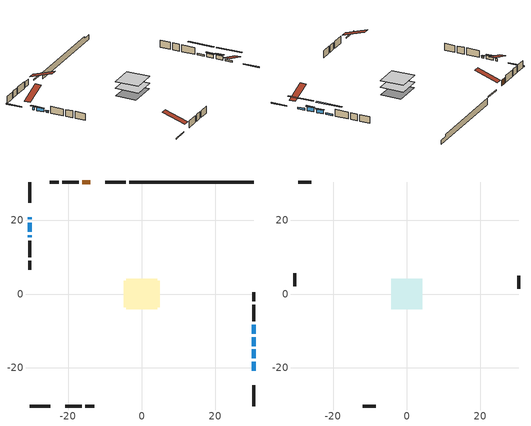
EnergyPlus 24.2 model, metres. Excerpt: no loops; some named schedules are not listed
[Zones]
conditioned space
 floor adiabatic (AdiabaticFloorConstruction): -4.19,-4.19 -4.19,4.19 4.19,4.19 4.19,-4.19 z0.61
 floor foundation (Slab1 construction): -4.86,-3.6 -4.86,3.6 4.86,3.6 4.86,-3.6 z-1.68
 wall outside (RimJoist1 construction): -4.38,30.42 -9.96,30.42 / -30.42,-30.42 -24.83,-30.42 / -30.42,30.42 -30.42,24.83 / 30.42,-30.42 30.42,-24.83 z0.61:0.91
 wall outside (AdiabaticWallConstruction 1): -13.97,30.42 -16.17,30.42 z0.61:2.64
 wall outside (AdiabaticWallConstruction): -30.42,20.82 -30.42,20.29 z0.61:1.5; 30.42,-20.82 30.42,-18.41 / 30.42,-10.77 30.42,-8.33 z0.61:1.17; -30.42,19.36 -30.42,16.92 / 30.42,-14.14 30.42,-11.7 z0.61:1.83; -30.42,15.99 -30.42,15.38 z0.61:1.22; 30.42,-17.48 30.42,-15.06 z0.61:2.06
 wall outside (Wall1 construction): -17.1,30.42 -21.63,30.42 / -20.82,-30.42 -16.29,-30.42 / -30.42,14.45 -30.42,9.92 / 30.42,-7.4 30.42,-2.87 z0.61:3.05
 wall outside (Wall2 construction): -22.56,30.42 -24.99,30.42 / -15.36,-30.42 -12.93,-30.42 / -30.42,8.99 -30.42,6.57 / 30.42,-1.94 30.42,0.49 z0.61:3.05
 wall foundation (FoundationWall1 construction): -3.45,30.42,-1.68 -3.45,30.42,0.61 27.03,30.42,0.61 27.03,30.42,-0.19 30.42,30.42,-0.19 30.42,30.42,-1.68
 window (WindowConstruction 4): -30.42,20.82 -30.42,20.29 z0.61:1.5
 window (WindowConstruction 6): 30.42,-20.82 30.42,-18.41 z0.61:1.17
 window (WindowConstruction): -30.42,19.36 -30.42,16.92 z0.61:1.83
 window (WindowConstruction 1): -30.42,15.99 -30.42,15.38 z0.61:1.22
 window (WindowConstruction 2): 30.42,-17.48 30.42,-15.07 z0.61:2.06
 window (WindowConstruction 3): 30.42,-14.14 30.42,-11.7 z0.61:1.83
 window (WindowConstruction 5): 30.42,-10.77 30.42,-8.33 z0.61:1.17
 door (Door): -13.97,30.42 -16.17,30.42 z0.61:2.64
 ceiling adiabatic (AdiabaticFloorConstruction): 4.19,-4.19 4.19,4.19 -4.19,4.19 -4.19,-4.19 z0.61
attic - vented
 floor to conditioned space (Floor1 construction Reversed): -4.19,-4.19 -4.19,4.19 4.19,4.19 4.19,-4.19 z3.05
 wall outside (Wall3 construction): -25.92,30.42 -29.49,30.42 / -12,-30.42 -8.44,-30.42 / -30.42,5.64 -30.42,2.07 / 30.42,1.42 30.42,4.98 z0.61:3.05
 roof outside (Roof1 construction): -13.04,30.42,3.05 -13.04,22.26,5.77 -10.89,22.26,5.77 -10.89,30.42,3.05; -21.75,-30.42,3.05 -21.75,-22.26,5.77 -23.9,-22.26,5.77 -23.9,-30.42,3.05; -30.42,21.75,3.05 -22.26,21.75,5.77 -22.26,23.9,5.77 -30.42,23.9,3.05; 30.42,-21.75,3.05 22.26,-21.75,5.77 22.26,-23.9,5.77 30.42,-23.9,3.05
shading: -30.42,19.68 -30.42,21.43 -30.88,21.43 -30.88,19.68 z2.11; 30.42,-15.06 30.42,-24.17 30.88,-24.17 30.88,-15.06 z4.52; -30.42,16.72 -30.42,19.56 -30.88,19.56 -30.88,16.72 z2.03; -30.42,15.18 -30.42,16.19 -30.88,16.19 -30.88,15.18 z1.42; 30.42,-14.77 30.42,-17.78 30.88,-17.78 30.88,-14.77 z2.36; 30.42,-11.4 30.42,-14.43 30.88,-14.43 30.88,-11.4 z2.13; 30.42,-4.98 30.42,-14.12 30.88,-14.12 30.88,-4.98 z4.52
[Building]
Building 1: Terrain=Suburbs
[Site:Location]
Montreal Mirabel Intl AP_QC: Latitude {deg}=45.68; Longitude {deg}=-74.03; Time Zone {hr}=-5; Elevation {m}=82; Keep Site Location Information=Yes
[Site:GroundTemperature:Shallow]
0.642858, -1.75623, -1.94836, -0.80987, 3.76054, 8.30966, 12.2535, 14.7518, 14.9641, 12.9321, 9.08883, 4.67926
[Site:WaterMainsTemperature]
Calculation Method=Schedule; Temperature Schedule=mains temperature schedule
[Material] Roughness=Rough; Thermal Absorptance=0.9
Name | Thickness {m} | Conductivity {W/m-K} | Density {kg/m3} | Specific Heat {J/kg-K} | Solar Absorptance | Visible Absorptance
asphalt or fiberglass shingles | 0.00635 | 0.162714 | 1121.4 | 1465.45 | 0.4 | 0.4
ceiling stud and cavity | 0.0889 | 7.21176 | 20.9862 | 1087.66 | 0.7 | 0.7
concrete 4.0 in. | 0.1016 | 1.803125 | 2242.8 | 837.4 | 0.7 | 0.7
concrete 8.0 in. | 0.2032 | 1.803125 | 2242.8 | 837.4 | 0.7 | 0.7
door material | 0.04445 | 0.0451087 | 512.64 | 1214.23 | 0.7 | 0.7
exterior vertical ins | 0.0210149 | 0.029427 | 32.04 | 1214.23 | 0.7 | 0.7
floor covering | 0.0127 | 0.0433444 | 54.468 | 1339.84 | 0.6 | 0.6
floor rigid ins; wall rigid ins 1 | 0.512978 | 0.029427 | 32.04 | 1214.23 | 0.7 | 0.7
floor stud and cavity | 0.1397 | 1.75129 | 37.0049 | 1207.88 | 0.7 | 0.7
furniture material conditioned space 1 | 0.1524 | 0.115458 | 640.8 | 1214.23 | 0.6 | 0.6
gypsum board | 0.0127 | 0.160291 | 801 | 837.4 | 0.6 | 0.6
gypsum board 1 | 0.00254 | 0.160291 | 801 | 837.4 | 0.6 | 0.6
gypsum board 2 | 0.0127 | 0.160291 | 801 | 837.4 | 0.7 | 0.7
osb sheathing 0.5 in. | 0.0127 | 0.115458 | 512.64 | 1214.23 | 0.7 | 0.7
osb sheathing 0.75 in. | 0.01905 | 0.115458 | 512.64 | 1214.23 | 0.7 | 0.7
osb sheathing 2.0 in. | 0.0508 | 0.115458 | 512.64 | 1214.23 | 0.7 | 0.7
rim joist stud and cavity | 0.0508 | 0.0377826 | 125.044 | 1163.47 | 0.6 | 0.6
wall rigid ins | 0.051816 | 0.029427 | 32.04 | 1214.23 | 0.7 | 0.7
wall stud and cavity | 0.1397 | 0.156179 | 139.0536 | 1170.24 | 0.7 | 0.7
wall stud and cavity 1 | 0.1397 | 0.0793383 | 139.0536 | 1170.24 | 0.7 | 0.7
wall stud and cavity 2 | 0.0889 | 6.1454 | 50.32683 | 1063.81 | 0.6 | 0.6
wall stud and cavity 3 | 0.0889 | 0.380278 | 52.3479 | 1209.89 | 0.7 | 0.7
wall stud and cavity 4 | 0.0889 | 0.391764 | 83.0341 | 1211.67 | 0.7 | 0.7
wood siding | 0.0254 | 0.102417 | 544.68 | 1172.36 | 0.4 | 0.4
wood siding 1 | 0.00254 | 0.102417 | 544.68 | 1172.36 | 0.4 | 0.4
wood siding 2; wood siding 3; wood siding 4 | 0.0254 | 0.102417 | 544.68 | 1172.36 | 0.7 | 0.7
[WindowMaterial:SimpleGlazingSystem]
Name | U-Factor {W/m2-K} | Solar Heat Gain Coefficient
WindowMaterial | 2.78619 | 0.6
WindowMaterial 1 | 2.75837 | 0.46
WindowMaterial 2 | 2.79414 | 0.65
WindowMaterial 3 | 2.75326 | 0.59
WindowMaterial 4 | 2.76689 | 0.48
WindowMaterial 5 | 2.77597 | 0.53
[Construction]
AdiabaticFloorConstruction: floor stud and cavity, floor rigid ins, osb sheathing 0.75 in., floor covering
AdiabaticWallConstruction: wood siding 3, wall rigid ins 1, wall stud and cavity 3, gypsum board
AdiabaticWallConstruction 1: wood siding 4, wall rigid ins 1, wall stud and cavity 3, gypsum board
Door: door material
Floor1 construction Reversed: gypsum board 1, ceiling stud and cavity
FoundationWall1 construction: concrete 8.0 in., gypsum board 2
furniture construction conditioned space 1: furniture material conditioned space 1
PartitionWallConstruction: gypsum board, wall stud and cavity 4, gypsum board
RimJoist1 construction: wood siding 2, osb sheathing 2.0 in., rim joist stud and cavity
Roof1 construction: asphalt or fiberglass shingles
Slab1 construction: concrete 4.0 in.
Wall1 construction: wood siding, wall rigid ins, osb sheathing 0.5 in., wall stud and cavity, gypsum board
Wall2 construction: wood siding, osb sheathing 0.5 in., wall stud and cavity 1, gypsum board
Wall3 construction: wood siding 1, wall stud and cavity 2
WindowConstruction; WindowConstruction 3: WindowMaterial
WindowConstruction 1: WindowMaterial 1
WindowConstruction 2: WindowMaterial 2
WindowConstruction 4: WindowMaterial 3
WindowConstruction 5: WindowMaterial 4
WindowConstruction 6: WindowMaterial 5
[Zone] Multiplier=1; Part of Total Floor Area=Yes
Name | Volume {m3}
attic - vented | 30.9266
conditioned space | 345.2
[Space]
Name | Zone | Volume {m3}
attic - vented 1 | attic - vented | 30.9266
conditioned space 1 | conditioned space | 345.2
[ZoneInfiltration:EffectiveLeakageArea]
infil attic - vented 1: Zone or Space=attic - vented 1; Schedule=Always On Discrete; Effective Air Leakage Area {cm2}=3234.92; Stack Coefficient=0.000358575; Wind Coefficient=1.27941e-05
[ZoneMixing]
whole house fan mix: Zone or Space=attic - vented; Schedule=Always On Continuous; Design Flow Rate Calculation Method=Flow/Zone; Design Flow Rate {m3/s}=0; Source Zone or Space=conditioned space
[SurfaceProperty:ExposedFoundationPerimeter]
Slab1: Exposed Perimeter Calculation Method=TotalExposedPerimeter; Total Exposed Perimeter {m}=33.864
[InternalMass] Zone or ZoneList=conditioned space; Space or SpaceList=conditioned space 1
Name | Construction | Surface Area {m2}
furniture mass conditioned space 1 | furniture construction conditioned space 1 | 56.08
partition wall mass | PartitionWallConstruction | 140.2
[Lights]
interior lighting: Zone or ZoneList or Space or SpaceList=conditioned space 1; Schedule=interior lighting schedule; Design Level Calculation Method=LightingLevel; Lighting Level {W}=343.2; Return Air Fraction=0; Fraction Radiant=0.6; Fraction Visible=0.2; Fraction Replaceable=1
[People]
occupants: Zone or ZoneList or Space or SpaceList=conditioned space 1; Number of People Schedule=occupants schedule; Number of People Calculation Method=People; Number of People=3; Fraction Radiant=0.314171; Sensible Heat Fraction=0.56303; Activity Level Schedule=occupants activity schedule; Carbon Dioxide Generation Rate {m3/s-W}=0; Enable ASHRAE 55 Comfort Warnings=No; Mean Radiant Temperature Calculation Type=EnclosureAveraged
[ElectricEquipment] Zone or ZoneList or Space or SpaceList=conditioned space 1; Design Level Calculation Method=EquipmentLevel
Name | Schedule | Design Level {W} | Fraction Latent | Fraction Radiant | Fraction Lost
clothes dryer | clothes dryer schedule | 140.772 | 0.015 | 0.081 | 0.85
clothes washer | clothes washer schedule | 32.1985 | 0.03 | 0.162 | 0.7
cooking range | cooking range schedule | 215.147 | 0.08 | 0.432 | 0.2
dishwasher | dishwasher schedule | 66.8632 | 0.3 | 0.18 | 0.4
fridge | fridge schedule | 72.9452 | 0 | 0.6 | 0
mech vent bath fan 0 | mech vent bath fan 0 schedule | 50.2 | 0 | 0 | 1
mech vent bath fan 1 | mech vent bath fan 1 schedule | 50.2 | 0 | 0 | 1
mech vent house fan | mech vent house fan schedule | 0 | 0 | 0 | 1
mech vent house fan cfis | mech vent house fan cfis schedule | 0 | 0 | 0 | 0
mech vent range fan 0 | mech vent range fan 0 schedule | 57 | 0 | 0 | 1
misc plug loads | misc plug loads schedule | 494.7 | 0.045 | 0.513 | 0.1
whole house fan | Always On Discrete | 0 | 0 | 0 | 1
[OtherEquipment] Zone or ZoneList or Space or SpaceList=conditioned space 1; Design Level Calculation Method=EquipmentLevel
Name | Fuel Type | Schedule | Design Level {W} | Fraction Latent | Fraction Radiant | Fraction Lost
clothes dryer 1 | Electricity | clothes dryer schedule | 0 | 0.015 | 0.081 | 0.85
cooking range 1 | Electricity | cooking range schedule | 0 | 0.08 | 0.432 | 0.2
general water use latent | None | general water use schedule | 62.594 | 1 | 0 | 0
general water use sensible | None | general water use schedule | -61.6891 | 0 | 0.6 | 0
mech vent house fan latent load | None | Always On Discrete | 0 | 1 | 0 | 0
mech vent house fan sensible load | None | Always On Discrete | 0 | 0 | 0 | 0
water heater energy adjustment1 | NaturalGas | Always On Discrete | 0.01 | 0 | 0 | 1
[ZoneInfiltration:DesignFlowRate] Zone or ZoneList or Space or SpaceList=conditioned space 1; Schedule=Always On Discrete; Design Flow Rate Calculation Method=Flow/Zone; Design Flow Rate {m3/s}=0
infil flow; natural vent flow; whole house fan flow
[AvailabilityManager:Scheduled]
central ac and furnace airloop Availability Manager: Schedule=Always On Discrete
[Foundation:Kiva]
Foundation Kiva 1: Initial Indoor Air Temperature {C}=18; Wall Height Above Grade {m}=0.609996; Wall Depth Below Slab {m}=0.2032; Custom Block Material Name 1=exterior vertical ins; Custom Block Depth 1 {m}=2.28999; Custom Block X Position 1 {m}=0.2159; Custom Block Z Position 1 {m}=0
[Foundation:Kiva:Settings]
Soil Conductivity {W/m-K}=0.849921; Soil Density {kg/m3}=1842.3; Soil Specific Heat {J/kg-K}=418.7; Ground Solar Absorptivity=0.9; Ground Thermal Absorptivity=0.9; Ground Surface Roughness {m}=0.03; Far-Field Width {m}=40; Deep-Ground Boundary Condition=ZeroFlux; Deep-Ground Depth {m}=40; Minimum Cell Dimension {m}=0.2; Maximum Cell Growth Coefficient=3; Simulation Timestep=Timestep
[Exterior:Lights]
exterior lighting: Schedule=exterior lighting schedule; Design Level {W}=75.6
[EnergyManagementSystem:GlobalVariable]
central_ac_and_furnace_airloop_Fan_RTF
infil_program_Qfan
infil_program_Qinf
natural_vent_program_Qnv
natural_vent_program_Qwhf
[EnergyManagementSystem:Sensor]
Name | Output:Variable or Output:Meter Index Key | Output:Variable or Output:Meter
airflow_gain | infil flow | Infiltration Sensible Heat Gain Energy
airflow_gain_1 | natural vent flow | Infiltration Sensible Heat Gain Energy
airflow_gain_2 | whole house fan flow | Infiltration Sensible Heat Gain Energy
airflow_loss | infil flow | Infiltration Sensible Heat Loss Energy
airflow_loss_1 | natural vent flow | Infiltration Sensible Heat Loss Energy
airflow_loss_2 | whole house fan flow | Infiltration Sensible Heat Loss Energy
clg_load_cond |  | Cooling:EnergyTransfer:Zone:CONDITIONED SPACE
clg_sp_s; clg_sp_s_1 | cooling setpoint | Schedule Value
clothes_dryer_exhaust_0_sch_s | clothes dryer exhaust 0 schedule | Schedule Value
cool_season | cooling season schedule | Schedule Value
htg_load_cond |  | Heating:EnergyTransfer:Zone:CONDITIONED SPACE
htg_sp_s; htg_sp_s_1 | heating setpoint | Schedule Value
ig_ee_conv | clothes dryer | Electric Equipment Convective Heating Energy
ig_ee_conv_2 | cooking range | Electric Equipment Convective Heating Energy
ig_ee_conv_4 | fridge | Electric Equipment Convective Heating Energy
ig_ee_conv_5 | misc plug loads | Electric Equipment Convective Heating Energy
ig_ee_conv_6 | whole house fan | Electric Equipment Convective Heating Energy
ig_ee_rad | clothes dryer | Electric Equipment Radiant Heating Energy
ig_ee_rad_2 | cooking range | Electric Equipment Radiant Heating Energy
ig_ee_rad_4 | fridge | Electric Equipment Radiant Heating Energy
ig_ee_rad_5 | misc plug loads | Electric Equipment Radiant Heating Energy
ig_ee_rad_6 | whole house fan | Electric Equipment Radiant Heating Energy
ig_lgt_conv | interior lighting | Lights Convective Heating Energy
ig_lgt_rad | interior lighting | Lights Radiant Heating Energy
ig_lgt_vis | interior lighting | Lights Visible Radiation Heating Energy
ig_oe_conv | clothes dryer 1 | Other Equipment Convective Heating Energy
ig_oe_conv_1 | cooking range 1 | Other Equipment Convective Heating Energy
ig_oe_conv_2 | general water use latent | Other Equipment Convective Heating Energy
ig_oe_conv_3 | general water use sensible | Other Equipment Convective Heating Energy
ig_oe_conv_4 | water heater energy adjustment1 | Other Equipment Convective Heating Energy
ig_oe_rad | clothes dryer 1 | Other Equipment Radiant Heating Energy
ig_oe_rad_1 | cooking range 1 | Other Equipment Radiant Heating Energy
ig_oe_rad_2 | general water use latent | Other Equipment Radiant Heating Energy
ig_oe_rad_3 | general water use sensible | Other Equipment Radiant Heating Energy
ig_oe_rad_4 | water heater energy adjustment1 | Other Equipment Radiant Heating Energy
ig_ppl_conv | occupants | People Convective Heating Energy
ig_ppl_rad | occupants | People Radiant Heating Energy
im_conv | furniture mass conditioned space 1 | Surface Inside Face Convection Heat Gain Energy
im_conv_1 | partition wall mass | Surface Inside Face Convection Heat Gain Energy
im_ig | furniture mass conditioned space 1 | Surface Inside Face Internal Gains Radiation Heat Gain Energy
im_ig_1 | partition wall mass | Surface Inside Face Internal Gains Radiation Heat Gain Energy
im_lgt | furniture mass conditioned space 1 | Surface Inside Face Lights Radiation Heat Gain Energy
im_lgt_1 | partition wall mass | Surface Inside Face Lights Radiation Heat Gain Energy
im_sol | furniture mass conditioned space 1 | Surface Inside Face Solar Radiation Heat Gain Energy
im_sol_1 | partition wall mass | Surface Inside Face Solar Radiation Heat Gain Energy
im_surf | furniture mass conditioned space 1 | Surface Inside Face Net Surface Thermal Radiation Heat Gain Energy
im_surf_1 | partition wall mass | Surface Inside Face Net Surface Thermal Radiation Heat Gain Energy
mech_vent_bath_fan_0_sch_s | mech vent bath fan 0 schedule | Schedule Value
mech_vent_bath_fan_1_sch_s | mech vent bath fan 1 schedule | Schedule Value
mech_vent_range_fan_0_sch_s | mech vent range fan 0 schedule | Schedule Value
mv_conv | mech vent bath fan 0 | Electric Equipment Convective Heating Energy
mv_conv_1 | mech vent bath fan 1 | Electric Equipment Convective Heating Energy
mv_conv_2 | mech vent house fan | Electric Equipment Convective Heating Energy
mv_conv_3 | mech vent house fan cfis | Electric Equipment Convective Heating Energy
mv_conv_4 | mech vent range fan 0 | Electric Equipment Convective Heating Energy
mv_conv_5 | mech vent house fan latent load | Other Equipment Convective Heating Energy
mv_conv_6 | mech vent house fan sensible load | Other Equipment Convective Heating Energy
mv_rad | mech vent bath fan 0 | Electric Equipment Radiant Heating Energy
mv_rad_1 | mech vent bath fan 1 | Electric Equipment Radiant Heating Energy
mv_rad_2 | mech vent house fan | Electric Equipment Radiant Heating Energy
mv_rad_3 | mech vent house fan cfis | Electric Equipment Radiant Heating Energy
mv_rad_4 | mech vent range fan 0 | Electric Equipment Radiant Heating Energy
mv_rad_5 | mech vent house fan latent load | Other Equipment Radiant Heating Energy
mv_rad_6 | mech vent house fan sensible load | Other Equipment Radiant Heating Energy
natural_vent_s | natural vent schedule | Schedule Value
out_pb_s |  | Site Outdoor Air Barometric Pressure
out_wt_s |  | Site Outdoor Air Humidity Ratio
site_vw_s |  | Site Wind Speed
ss_back_out | Window1 | Surface Window Shortwave from Zone Back Out Window Heat Transfer Rate
ss_back_out_1 | Window10 | Surface Window Shortwave from Zone Back Out Window Heat Transfer Rate
ss_back_out_2 | Window2 | Surface Window Shortwave from Zone Back Out Window Heat Transfer Rate
ss_back_out_3 | Window4 | Surface Window Shortwave from Zone Back Out Window Heat Transfer Rate
ss_back_out_4 | Window5 | Surface Window Shortwave from Zone Back Out Window Heat Transfer Rate
ss_back_out_5 | Window6 | Surface Window Shortwave from Zone Back Out Window Heat Transfer Rate
ss_back_out_6 | Window8 | Surface Window Shortwave from Zone Back Out Window Heat Transfer Rate
ss_conv | Door1 | Surface Inside Face Convection Heat Gain Energy
ss_conv_1 | Window1 | Surface Inside Face Convection Heat Gain Energy
ss_conv_2 | Window10 | Surface Inside Face Convection Heat Gain Energy
ss_conv_3 | Window2 | Surface Inside Face Convection Heat Gain Energy
ss_conv_4 | Window4 | Surface Inside Face Convection Heat Gain Energy
ss_conv_5 | Window5 | Surface Inside Face Convection Heat Gain Energy
ss_conv_6 | Window6 | Surface Inside Face Convection Heat Gain Energy
ss_conv_7 | Window8 | Surface Inside Face Convection Heat Gain Energy
ss_ig | Door1 | Surface Inside Face Internal Gains Radiation Heat Gain Energy
ss_ig_1 | Window1 | Surface Inside Face Internal Gains Radiation Heat Gain Energy
ss_ig_2 | Window10 | Surface Inside Face Internal Gains Radiation Heat Gain Energy
ss_ig_3 | Window2 | Surface Inside Face Internal Gains Radiation Heat Gain Energy
ss_ig_4 | Window4 | Surface Inside Face Internal Gains Radiation Heat Gain Energy
ss_ig_5 | Window5 | Surface Inside Face Internal Gains Radiation Heat Gain Energy
ss_ig_6 | Window6 | Surface Inside Face Internal Gains Radiation Heat Gain Energy
ss_ig_7 | Window8 | Surface Inside Face Internal Gains Radiation Heat Gain Energy
ss_lgt | Door1 | Surface Inside Face Lights Radiation Heat Gain Energy
ss_sol | Door1 | Surface Inside Face Solar Radiation Heat Gain Energy
ss_surf | Door1 | Surface Inside Face Net Surface Thermal Radiation Heat Gain Energy
ss_surf_1 | Window1 | Surface Inside Face Net Surface Thermal Radiation Heat Gain Energy
ss_surf_2 | Window10 | Surface Inside Face Net Surface Thermal Radiation Heat Gain Energy
ss_surf_3 | Window2 | Surface Inside Face Net Surface Thermal Radiation Heat Gain Energy
ss_surf_4 | Window4 | Surface Inside Face Net Surface Thermal Radiation Heat Gain Energy
ss_surf_5 | Window5 | Surface Inside Face Net Surface Thermal Radiation Heat Gain Energy
ss_surf_6 | Window6 | Surface Inside Face Net Surface Thermal Radiation Heat Gain Energy
ss_surf_7 | Window8 | Surface Inside Face Net Surface Thermal Radiation Heat Gain Energy
ss_trans_in | Window1 | Surface Window Transmitted Solar Radiation Rate
ss_trans_in_1 | Window10 | Surface Window Transmitted Solar Radiation Rate
ss_trans_in_2 | Window2 | Surface Window Transmitted Solar Radiation Rate
ss_trans_in_3 | Window4 | Surface Window Transmitted Solar Radiation Rate
ss_trans_in_4 | Window5 | Surface Window Transmitted Solar Radiation Rate
ss_trans_in_5 | Window6 | Surface Window Transmitted Solar Radiation Rate
ss_trans_in_6 | Window8 | Surface Window Transmitted Solar Radiation Rate
ss_trans_out | Window1 | Surface Inside Face Initial Transmitted Diffuse Transmitted Out Window Solar Radiation Rate
ss_trans_out_1 | Window10 | Surface Inside Face Initial Transmitted Diffuse Transmitted Out Window Solar Radiation Rate
ss_trans_out_2 | Window2 | Surface Inside Face Initial Transmitted Diffuse Transmitted Out Window Solar Radiation Rate
ss_trans_out_3 | Window4 | Surface Inside Face Initial Transmitted Diffuse Transmitted Out Window Solar Radiation Rate
ss_trans_out_4 | Window5 | Surface Inside Face Initial Transmitted Diffuse Transmitted Out Window Solar Radiation Rate
ss_trans_out_5 | Window6 | Surface Inside Face Initial Transmitted Diffuse Transmitted Out Window Solar Radiation Rate
ss_trans_out_6 | Window8 | Surface Inside Face Initial Transmitted Diffuse Transmitted Out Window Solar Radiation Rate
s_conv | Floor1 | Surface Inside Face Convection Heat Gain Energy
s_conv_1 | FoundationWall1 | Surface Inside Face Convection Heat Gain Energy
s_conv_10 | Wall1:180 | Surface Inside Face Convection Heat Gain Energy
s_conv_11 | Wall1:270 | Surface Inside Face Convection Heat Gain Energy
s_conv_12 | Wall1:90 | Surface Inside Face Convection Heat Gain Energy
s_conv_13 | Wall2:0 | Surface Inside Face Convection Heat Gain Energy
s_conv_14 | Wall2:180 | Surface Inside Face Convection Heat Gain Energy
s_conv_15 | Wall2:270 | Surface Inside Face Convection Heat Gain Energy
s_conv_16 | Wall2:90 | Surface Inside Face Convection Heat Gain Energy
s_conv_2 | inferred conditioned ceiling | Surface Inside Face Convection Heat Gain Energy
s_conv_3 | inferred conditioned floor | Surface Inside Face Convection Heat Gain Energy
s_conv_4 | RimJoist1:0 | Surface Inside Face Convection Heat Gain Energy
s_conv_5 | RimJoist1:180 | Surface Inside Face Convection Heat Gain Energy
s_conv_6 | RimJoist1:270 | Surface Inside Face Convection Heat Gain Energy
s_conv_7 | RimJoist1:90 | Surface Inside Face Convection Heat Gain Energy
s_conv_8 | Slab1 | Surface Inside Face Convection Heat Gain Energy
s_conv_9 | Wall1:0 | Surface Inside Face Convection Heat Gain Energy
s_ig | Floor1 | Surface Inside Face Internal Gains Radiation Heat Gain Energy
s_ig_1 | FoundationWall1 | Surface Inside Face Internal Gains Radiation Heat Gain Energy
s_ig_10 | Wall1:180 | Surface Inside Face Internal Gains Radiation Heat Gain Energy
s_ig_11 | Wall1:270 | Surface Inside Face Internal Gains Radiation Heat Gain Energy
s_ig_12 | Wall1:90 | Surface Inside Face Internal Gains Radiation Heat Gain Energy
s_ig_13 | Wall2:0 | Surface Inside Face Internal Gains Radiation Heat Gain Energy
s_ig_14 | Wall2:180 | Surface Inside Face Internal Gains Radiation Heat Gain Energy
s_ig_15 | Wall2:270 | Surface Inside Face Internal Gains Radiation Heat Gain Energy
s_ig_16 | Wall2:90 | Surface Inside Face Internal Gains Radiation Heat Gain Energy
s_ig_2 | inferred conditioned ceiling | Surface Inside Face Internal Gains Radiation Heat Gain Energy
s_ig_3 | inferred conditioned floor | Surface Inside Face Internal Gains Radiation Heat Gain Energy
s_ig_4 | RimJoist1:0 | Surface Inside Face Internal Gains Radiation Heat Gain Energy
s_ig_5 | RimJoist1:180 | Surface Inside Face Internal Gains Radiation Heat Gain Energy
s_ig_6 | RimJoist1:270 | Surface Inside Face Internal Gains Radiation Heat Gain Energy
s_ig_7 | RimJoist1:90 | Surface Inside Face Internal Gains Radiation Heat Gain Energy
s_ig_8 | Slab1 | Surface Inside Face Internal Gains Radiation Heat Gain Energy
s_ig_9 | Wall1:0 | Surface Inside Face Internal Gains Radiation Heat Gain Energy
s_lgt | Floor1 | Surface Inside Face Lights Radiation Heat Gain Energy
s_lgt_1 | FoundationWall1 | Surface Inside Face Lights Radiation Heat Gain Energy
s_lgt_10 | Wall1:180 | Surface Inside Face Lights Radiation Heat Gain Energy
s_lgt_11 | Wall1:270 | Surface Inside Face Lights Radiation Heat Gain Energy
s_lgt_12 | Wall1:90 | Surface Inside Face Lights Radiation Heat Gain Energy
s_lgt_13 | Wall2:0 | Surface Inside Face Lights Radiation Heat Gain Energy
s_lgt_14 | Wall2:180 | Surface Inside Face Lights Radiation Heat Gain Energy
s_lgt_15 | Wall2:270 | Surface Inside Face Lights Radiation Heat Gain Energy
s_lgt_16 | Wall2:90 | Surface Inside Face Lights Radiation Heat Gain Energy
s_lgt_2 | inferred conditioned ceiling | Surface Inside Face Lights Radiation Heat Gain Energy
s_lgt_3 | inferred conditioned floor | Surface Inside Face Lights Radiation Heat Gain Energy
s_lgt_4 | RimJoist1:0 | Surface Inside Face Lights Radiation Heat Gain Energy
s_lgt_5 | RimJoist1:180 | Surface Inside Face Lights Radiation Heat Gain Energy
s_lgt_6 | RimJoist1:270 | Surface Inside Face Lights Radiation Heat Gain Energy
s_lgt_7 | RimJoist1:90 | Surface Inside Face Lights Radiation Heat Gain Energy
s_lgt_8 | Slab1 | Surface Inside Face Lights Radiation Heat Gain Energy
s_lgt_9 | Wall1:0 | Surface Inside Face Lights Radiation Heat Gain Energy
s_sol | Floor1 | Surface Inside Face Solar Radiation Heat Gain Energy
s_sol_1 | FoundationWall1 | Surface Inside Face Solar Radiation Heat Gain Energy
s_sol_10 | Wall1:180 | Surface Inside Face Solar Radiation Heat Gain Energy
s_sol_11 | Wall1:270 | Surface Inside Face Solar Radiation Heat Gain Energy
s_sol_12 | Wall1:90 | Surface Inside Face Solar Radiation Heat Gain Energy
s_sol_13 | Wall2:0 | Surface Inside Face Solar Radiation Heat Gain Energy
s_sol_14 | Wall2:180 | Surface Inside Face Solar Radiation Heat Gain Energy
s_sol_15 | Wall2:270 | Surface Inside Face Solar Radiation Heat Gain Energy
s_sol_16 | Wall2:90 | Surface Inside Face Solar Radiation Heat Gain Energy
s_sol_2 | inferred conditioned ceiling | Surface Inside Face Solar Radiation Heat Gain Energy
